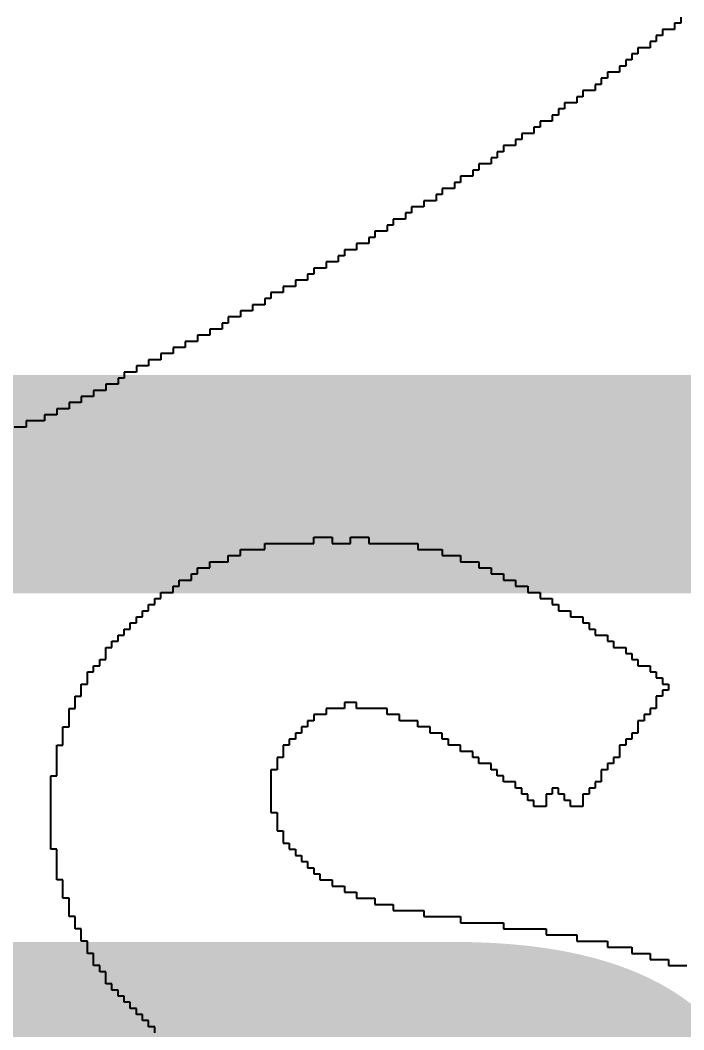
# Model space of a CAD drawing. Header units: millimetres. Extents: x 38.3 to 116.8, y 314 to 397.1.
# Drawn here: x 101.102 to 102.18, y 372.818 to 374.457 of the extents above; entities that cross this region are included whole.
import ezdxf

# ---------------------------------------------------------------- set-up
doc = ezdxf.new("R2010")
doc.units = ezdxf.units.MM
doc.layers.add('BottomOverlay', color=54, linetype='Continuous')
doc.layers.add('TopOverlay', color=2, linetype='Continuous')

# ---------------------------------------------------------------- blocks, each defined once
blk = doc.blocks.new('4S6TMP_L____85')
at = {"layer": 'TopOverlay'}
for p, q in [((3.2423, -4.2522), (3.2423, -4.2621)), ((3.2323, -4.272), (3.2125, -4.272)), ((3.2125, -4.272), (3.2125, -4.282)), ((3.2423, -4.2621), (3.2323, -4.2621)), ((3.2323, -4.2621), (3.2323, -4.272)), ((3.2025, -4.2919), (3.1926, -4.2919)), ((3.1926, -4.2919), (3.1926, -4.3018)), ((3.2125, -4.282), (3.2025, -4.282)), ((3.2025, -4.282), (3.2025, -4.2919)), ((3.1926, -4.3018), (3.1727, -4.3018)), ((3.1727, -4.3018), (3.1727, -4.3118)), ((3.1628, -4.3217), (3.1529, -4.3217)), ((3.1529, -4.3217), (3.1529, -4.3316)), ((3.1727, -4.3118), (3.1628, -4.3118)), ((3.1628, -4.3118), (3.1628, -4.3217)), ((3.1429, -4.3416), (3.1231, -4.3416)), ((3.1231, -4.3416), (3.1231, -4.3515)), ((3.1529, -4.3316), (3.1429, -4.3316)), ((3.1429, -4.3316), (3.1429, -4.3416)), ((3.1231, -4.3515), (3.1131, -4.3515)), ((3.1131, -4.3515), (3.1131, -4.3614)), ((3.1032, -4.3714), (3.0833, -4.3714)), ((3.0833, -4.3714), (3.0833, -4.3813)), ((3.1131, -4.3614), (3.1032, -4.3614)), ((3.1032, -4.3614), (3.1032, -4.3714)), ((3.0734, -4.3912), (3.0535, -4.3912)), ((3.0535, -4.3912), (3.0535, -4.4012)), ((3.0833, -4.3813), (3.0734, -4.3813)), ((3.0734, -4.3813), (3.0734, -4.3912)), ((3.0535, -4.4012), (3.0436, -4.4012)), ((3.0436, -4.4012), (3.0436, -4.4111)), ((3.0336, -4.421), (3.0138, -4.421)), ((3.0138, -4.421), (3.0138, -4.431)), ((3.0436, -4.4111), (3.0336, -4.4111)), ((3.0336, -4.4111), (3.0336, -4.421)), ((3.0038, -4.4409), (2.984, -4.4409)), ((2.984, -4.4409), (2.984, -4.4508)), ((3.0138, -4.431), (3.0038, -4.431)), ((3.0038, -4.431), (3.0038, -4.4409)), ((2.984, -4.4508), (2.974, -4.4508)), ((2.974, -4.4508), (2.974, -4.4608)), ((2.9542, -4.4707), (2.9442, -4.4707)), ((2.9442, -4.4707), (2.9442, -4.4807)), ((2.974, -4.4608), (2.9542, -4.4608)), ((2.9542, -4.4608), (2.9542, -4.4707)), ((2.9343, -4.4906), (2.9144, -4.4906)), ((2.9144, -4.4906), (2.9144, -4.5005)), ((2.9442, -4.4807), (2.9343, -4.4807)), ((2.9343, -4.4807), (2.9343, -4.4906)), ((2.9144, -4.5005), (2.9045, -4.5005)), ((2.9045, -4.5005), (2.9045, -4.5105)), ((2.8846, -4.5204), (2.8747, -4.5204)), ((2.8747, -4.5204), (2.8747, -4.5303)), ((2.9045, -4.5105), (2.8846, -4.5105)), ((2.8846, -4.5105), (2.8846, -4.5204)), ((2.8548, -4.5403), (2.8449, -4.5403)), ((2.8449, -4.5403), (2.8449, -4.5502)), ((2.8747, -4.5303), (2.8548, -4.5303)), ((2.8548, -4.5303), (2.8548, -4.5403)), ((2.8449, -4.5502), (2.825, -4.5502)), ((2.825, -4.5502), (2.825, -4.5601)), ((2.8052, -4.5701), (2.7952, -4.5701)), ((2.7952, -4.5701), (2.7952, -4.58)), ((2.825, -4.5601), (2.8052, -4.5601)), ((2.8052, -4.5601), (2.8052, -4.5701)), ((2.7952, -4.58), (2.7754, -4.58)), ((2.7754, -4.58), (2.7754, -4.5899)), ((2.7654, -4.5999), (2.7456, -4.5999)), ((2.7456, -4.5999), (2.7456, -4.6098)), ((2.7754, -4.5899), (2.7654, -4.5899)), ((2.7654, -4.5899), (2.7654, -4.5999)), ((2.7356, -4.6197), (2.7158, -4.6197)), ((2.7158, -4.6197), (2.7158, -4.6297)), ((2.7456, -4.6098), (2.7356, -4.6098)), ((2.7356, -4.6098), (2.7356, -4.6197)), ((2.7158, -4.6297), (2.6959, -4.6297)), ((2.6959, -4.6297), (2.6959, -4.6396)), ((2.686, -4.6495), (2.6661, -4.6495)), ((2.6661, -4.6495), (2.6661, -4.6595)), ((2.6959, -4.6396), (2.686, -4.6396)), ((2.686, -4.6396), (2.686, -4.6495)), ((2.6462, -4.6694), (2.6363, -4.6694)), ((2.6363, -4.6694), (2.6363, -4.6793)), ((2.6661, -4.6595), (2.6462, -4.6595)), ((2.6462, -4.6595), (2.6462, -4.6694)), ((2.6363, -4.6793), (2.6164, -4.6793)), ((2.6164, -4.6793), (2.6164, -4.6893)), ((2.5966, -4.6992), (2.5767, -4.6992)), ((2.5767, -4.6992), (2.5767, -4.7091)), ((2.6164, -4.6893), (2.5966, -4.6893)), ((2.5966, -4.6893), (2.5966, -4.6992)), ((2.5668, -4.7191), (2.5469, -4.7191)), ((2.5469, -4.7191), (2.5469, -4.729)), ((2.5767, -4.7091), (2.5668, -4.7091)), ((2.5668, -4.7091), (2.5668, -4.7191)), ((2.5469, -4.729), (2.527, -4.729)), ((2.527, -4.729), (2.527, -4.7389)), ((2.5072, -4.7489), (2.4972, -4.7489)), ((2.4972, -4.7489), (2.4972, -4.7588)), ((2.527, -4.7389), (2.5072, -4.7389)), ((2.5072, -4.7389), (2.5072, -4.7489)), ((2.4774, -4.7687), (2.4575, -4.7687)), ((2.4575, -4.7687), (2.4575, -4.7787)), ((2.4972, -4.7588), (2.4774, -4.7588)), ((2.4774, -4.7588), (2.4774, -4.7687)), ((2.4575, -4.7787), (2.4376, -4.7787)), ((2.4376, -4.7787), (2.4376, -4.7886)), ((2.4177, -4.7985), (2.3979, -4.7985)), ((2.3979, -4.7985), (2.3979, -4.8085)), ((2.4376, -4.7886), (2.4177, -4.7886)), ((2.4177, -4.7886), (2.4177, -4.7985)), ((2.378, -4.8184), (2.3581, -4.8184)), ((2.3581, -4.8184), (2.3581, -4.8283)), ((2.3979, -4.8085), (2.378, -4.8085)), ((2.378, -4.8085), (2.378, -4.8184)), ((2.3581, -4.8283), (2.3383, -4.8283)), ((2.3383, -4.8283), (2.3383, -4.8383)), ((2.3283, -4.8482), (2.3085, -4.8482)), ((2.3085, -4.8482), (2.3085, -4.8581)), ((2.3383, -4.8383), (2.3283, -4.8383)), ((2.3283, -4.8383), (2.3283, -4.8482)), ((2.2886, -4.8681), (2.2687, -4.8681)), ((2.2687, -4.8681), (2.2687, -4.878)), ((2.3085, -4.8581), (2.2886, -4.8581)), ((2.2886, -4.8581), (2.2886, -4.8681)), ((2.2687, -4.878), (2.2489, -4.878)), ((2.2489, -4.878), (2.2489, -4.8879)), ((2.229, -4.8979), (2.2091, -4.8979)), ((2.2091, -4.8979), (2.2091, -4.9078)), ((2.2489, -4.8879), (2.229, -4.8879)), ((2.229, -4.8879), (2.229, -4.8979)), ((2.2091, -4.9078), (2.1793, -4.9078)), ((2.1793, -4.9078), (2.1793, -4.9177)), ((2.1793, -4.9177), (2.1595, -4.9177)), ((2.6462, -5.1065), (2.6462, -5.0966)), ((2.6462, -5.0966), (2.676, -5.0966)), ((2.676, -5.0966), (2.676, -5.1065)), ((2.7058, -5.1065), (2.7058, -5.0966)), ((2.7058, -5.0966), (2.7356, -5.0966)), ((2.7356, -5.0966), (2.7356, -5.1065)), ((2.5668, -5.1164), (2.5668, -5.1065)), ((2.5668, -5.1065), (2.6462, -5.1065)), ((2.676, -5.1065), (2.7058, -5.1065)), ((2.7356, -5.1065), (2.8151, -5.1065)), ((2.8151, -5.1065), (2.8151, -5.1164)), ((2.5072, -5.1363), (2.5072, -5.1264)), ((2.5072, -5.1264), (2.527, -5.1264)), ((2.527, -5.1264), (2.527, -5.1164)), ((2.527, -5.1164), (2.5668, -5.1164)), ((2.8151, -5.1164), (2.8548, -5.1164)), ((2.8548, -5.1164), (2.8548, -5.1264)), ((2.8548, -5.1264), (2.8846, -5.1264)), ((2.8846, -5.1264), (2.8846, -5.1363)), ((2.4575, -5.1562), (2.4575, -5.1462)), ((2.4575, -5.1462), (2.4774, -5.1462)), ((2.4774, -5.1462), (2.4774, -5.1363)), ((2.4774, -5.1363), (2.5072, -5.1363)), ((2.8846, -5.1363), (2.9144, -5.1363)), ((2.9144, -5.1363), (2.9144, -5.1462)), ((2.9144, -5.1462), (2.9343, -5.1462)), ((2.9343, -5.1462), (2.9343, -5.1562)), ((2.4475, -5.1661), (2.4475, -5.1562)), ((2.4475, -5.1562), (2.4575, -5.1562)), ((2.9343, -5.1562), (2.9542, -5.1562)), ((2.9542, -5.1562), (2.9542, -5.1661)), ((2.4177, -5.186), (2.4177, -5.176)), ((2.4177, -5.176), (2.4277, -5.176)), ((2.4277, -5.176), (2.4277, -5.1661)), ((2.4277, -5.1661), (2.4475, -5.1661)), ((2.9542, -5.1661), (2.974, -5.1661)), ((2.974, -5.1661), (2.974, -5.176)), ((2.974, -5.176), (2.9939, -5.176)), ((2.9939, -5.176), (2.9939, -5.186)), ((2.3879, -5.2058), (2.3879, -5.1959)), ((2.3879, -5.1959), (2.3979, -5.1959)), ((2.3979, -5.1959), (2.3979, -5.186)), ((2.3979, -5.186), (2.4177, -5.186)), ((2.9939, -5.186), (3.0138, -5.186)), ((3.0138, -5.186), (3.0138, -5.1959)), ((3.0138, -5.1959), (3.0336, -5.1959)), ((3.0336, -5.1959), (3.0336, -5.2058)), ((2.378, -5.2158), (2.378, -5.2058)), ((2.378, -5.2058), (2.3879, -5.2058)), ((3.0336, -5.2058), (3.0436, -5.2058)), ((3.0436, -5.2058), (3.0436, -5.2158)), ((2.3581, -5.2356), (2.3581, -5.2257)), ((2.3581, -5.2257), (2.3681, -5.2257)), ((2.3681, -5.2257), (2.3681, -5.2158)), ((2.3681, -5.2158), (2.378, -5.2158)), ((3.0436, -5.2158), (3.0634, -5.2158)), ((3.0634, -5.2158), (3.0634, -5.2257)), ((3.0634, -5.2257), (3.0833, -5.2257)), ((3.0833, -5.2257), (3.0833, -5.2356)), ((2.3482, -5.2456), (2.3482, -5.2356)), ((2.3482, -5.2356), (2.3581, -5.2356)), ((3.0833, -5.2356), (3.0933, -5.2356)), ((3.0933, -5.2356), (3.0933, -5.2456)), ((2.3283, -5.2654), (2.3283, -5.2555)), ((2.3283, -5.2555), (2.3383, -5.2555)), ((2.3383, -5.2555), (2.3383, -5.2456)), ((2.3383, -5.2456), (2.3482, -5.2456)), ((3.0933, -5.2456), (3.1032, -5.2456)), ((3.1032, -5.2456), (3.1032, -5.2555)), ((3.1032, -5.2555), (3.1231, -5.2555)), ((3.1231, -5.2555), (3.1231, -5.2654)), ((2.3085, -5.2853), (2.3085, -5.2754)), ((2.3085, -5.2754), (2.3184, -5.2754)), ((2.3184, -5.2754), (2.3184, -5.2654)), ((2.3184, -5.2654), (2.3283, -5.2654)), ((3.1231, -5.2654), (3.133, -5.2654)), ((3.133, -5.2654), (3.133, -5.2754)), ((3.133, -5.2754), (3.1529, -5.2754)), ((3.1529, -5.2754), (3.1529, -5.2853)), ((2.3085, -5.2952), (2.3085, -5.2853)), ((3.1529, -5.2853), (3.1628, -5.2853)), ((3.1628, -5.2853), (3.1628, -5.2952)), ((2.2886, -5.3151), (2.2886, -5.3052)), ((2.2886, -5.3052), (2.2985, -5.3052)), ((2.2985, -5.3052), (2.2985, -5.2952)), ((2.2985, -5.2952), (2.3085, -5.2952)), ((3.1628, -5.2952), (3.1727, -5.2952)), ((3.1727, -5.2952), (3.1727, -5.3052)), ((3.1727, -5.3052), (3.1926, -5.3052)), ((3.1926, -5.3052), (3.1926, -5.3151)), ((2.2787, -5.325), (2.2787, -5.3151)), ((2.2787, -5.3151), (2.2886, -5.3151)), ((2.2787, -5.335), (2.2787, -5.325)), ((3.1926, -5.3151), (3.2025, -5.3151)), ((3.2025, -5.3151), (3.2025, -5.325)), ((3.2025, -5.325), (3.2125, -5.325)), ((3.2125, -5.325), (3.2125, -5.335)), ((2.2687, -5.3449), (2.2687, -5.335)), ((2.2687, -5.335), (2.2787, -5.335)), ((3.2125, -5.335), (3.2224, -5.335)), ((3.2224, -5.335), (3.2224, -5.3449)), ((2.2588, -5.3648), (2.2588, -5.3548)), ((2.2588, -5.3548), (2.2687, -5.3548)), ((2.2687, -5.3548), (2.2687, -5.3449)), ((3.2125, -5.3548), (3.2025, -5.3548)), ((3.2025, -5.3548), (3.2025, -5.3648)), ((3.2224, -5.3449), (3.2125, -5.3449)), ((3.2125, -5.3449), (3.2125, -5.3548)), ((2.2489, -5.3846), (2.2489, -5.3747)), ((2.2489, -5.3747), (2.2588, -5.3747)), ((2.2588, -5.3747), (2.2588, -5.3648)), ((2.6959, -5.3747), (2.6661, -5.3747)), ((2.6661, -5.3747), (2.6661, -5.3846)), ((2.7158, -5.3648), (2.6959, -5.3648)), ((2.6959, -5.3648), (2.6959, -5.3747)), ((2.7158, -5.3747), (2.7158, -5.3648)), ((2.7654, -5.3747), (2.7158, -5.3747)), ((2.7654, -5.3846), (2.7654, -5.3747)), ((3.2025, -5.3747), (3.1926, -5.3747)), ((3.1926, -5.3747), (3.1926, -5.3846)), ((3.2025, -5.3648), (3.2025, -5.3747)), ((2.2489, -5.3946), (2.2489, -5.3846)), ((2.6661, -5.3846), (2.6462, -5.3846)), ((2.6462, -5.3846), (2.6462, -5.3946)), ((2.7853, -5.3846), (2.7654, -5.3846)), ((2.7853, -5.3946), (2.7853, -5.3846)), ((3.1926, -5.3846), (3.1827, -5.3846)), ((3.1827, -5.3846), (3.1827, -5.3946)), ((2.2389, -5.4144), (2.2389, -5.4045)), ((2.2389, -5.4045), (2.2489, -5.4045)), ((2.2489, -5.4045), (2.2489, -5.3946)), ((2.6363, -5.4045), (2.6264, -5.4045)), ((2.6264, -5.4045), (2.6264, -5.4144)), ((2.6462, -5.3946), (2.6363, -5.3946)), ((2.6363, -5.3946), (2.6363, -5.4045)), ((2.8151, -5.3946), (2.7853, -5.3946)), ((2.8151, -5.4045), (2.8151, -5.3946)), ((2.835, -5.4045), (2.8151, -5.4045)), ((2.835, -5.4144), (2.835, -5.4045)), ((3.1827, -5.3946), (3.1727, -5.3946)), ((3.1727, -5.3946), (3.1727, -5.4045)), ((3.1727, -5.4045), (3.1727, -5.4144)), ((2.2389, -5.4244), (2.2389, -5.4144)), ((2.2389, -5.4343), (2.2389, -5.4244)), ((2.6164, -5.4244), (2.6065, -5.4244)), ((2.6065, -5.4244), (2.6065, -5.4343)), ((2.6264, -5.4144), (2.6164, -5.4144)), ((2.6164, -5.4144), (2.6164, -5.4244)), ((2.8548, -5.4144), (2.835, -5.4144)), ((2.8548, -5.4244), (2.8548, -5.4144)), ((2.8648, -5.4244), (2.8548, -5.4244)), ((2.8648, -5.4343), (2.8648, -5.4244)), ((3.1628, -5.4244), (3.1529, -5.4244)), ((3.1529, -5.4244), (3.1529, -5.4343)), ((3.1727, -5.4144), (3.1628, -5.4144)), ((3.1628, -5.4144), (3.1628, -5.4244)), ((2.229, -5.4442), (2.229, -5.4343)), ((2.229, -5.4343), (2.2389, -5.4343)), ((2.6065, -5.4343), (2.5966, -5.4343)), ((2.5966, -5.4343), (2.5966, -5.4442)), ((2.8846, -5.4343), (2.8648, -5.4343)), ((2.8846, -5.4442), (2.8846, -5.4343)), ((3.1529, -5.4343), (3.1429, -5.4343)), ((3.1429, -5.4343), (3.1429, -5.4442)), ((2.229, -5.4542), (2.229, -5.4442)), ((2.229, -5.4641), (2.229, -5.4542)), ((2.5966, -5.4542), (2.5866, -5.4542)), ((2.5866, -5.4542), (2.5866, -5.4641)), ((2.5966, -5.4442), (2.5966, -5.4542)), ((2.9045, -5.4442), (2.8846, -5.4442)), ((2.9045, -5.4542), (2.9045, -5.4442)), ((2.9144, -5.4542), (2.9045, -5.4542)), ((2.9144, -5.4641), (2.9144, -5.4542)), ((3.1429, -5.4542), (3.133, -5.4542)), ((3.133, -5.4542), (3.133, -5.4641)), ((3.1429, -5.4442), (3.1429, -5.4542)), ((2.229, -5.474), (2.229, -5.4641)), ((2.229, -5.484), (2.229, -5.474)), ((2.5866, -5.474), (2.5767, -5.474)), ((2.5767, -5.474), (2.5767, -5.484)), ((2.5866, -5.4641), (2.5866, -5.474)), ((2.9343, -5.4641), (2.9144, -5.4641)), ((2.9343, -5.474), (2.9343, -5.4641)), ((2.9442, -5.474), (2.9343, -5.474)), ((2.9442, -5.484), (2.9442, -5.474)), ((3.1231, -5.474), (3.1131, -5.474)), ((3.1131, -5.474), (3.1131, -5.484)), ((3.133, -5.4641), (3.1231, -5.4641)), ((3.1231, -5.4641), (3.1231, -5.474)), ((2.2191, -5.4939), (2.2191, -5.484)), ((2.2191, -5.484), (2.229, -5.484)), ((2.5767, -5.484), (2.5767, -5.4939)), ((2.9542, -5.484), (2.9442, -5.484)), ((2.9542, -5.4939), (2.9542, -5.484)), ((3.1131, -5.484), (3.1131, -5.4939)), ((2.2191, -5.5038), (2.2191, -5.4939)), ((2.2191, -5.5138), (2.2191, -5.5038)), ((2.5767, -5.4939), (2.5767, -5.5038)), ((2.5767, -5.5038), (2.5767, -5.5138)), ((2.974, -5.4939), (2.9542, -5.4939)), ((2.974, -5.5038), (2.974, -5.4939)), ((2.984, -5.5038), (2.974, -5.5038)), ((2.984, -5.5138), (2.984, -5.5038)), ((3.0436, -5.5038), (3.0336, -5.5038)), ((3.0336, -5.5038), (3.0336, -5.5138)), ((3.0436, -5.5138), (3.0436, -5.5038)), ((3.1032, -5.5038), (3.0933, -5.5038)), ((3.0933, -5.5038), (3.0933, -5.5138)), ((3.1131, -5.4939), (3.1032, -5.4939)), ((3.1032, -5.4939), (3.1032, -5.5038)), ((2.2191, -5.5237), (2.2191, -5.5138)), ((2.2191, -5.5336), (2.2191, -5.5237)), ((2.5767, -5.5138), (2.5767, -5.5237)), ((2.5767, -5.5237), (2.5767, -5.5336)), ((2.9939, -5.5138), (2.984, -5.5138)), ((2.9939, -5.5237), (2.9939, -5.5138)), ((3.0038, -5.5237), (2.9939, -5.5237)), ((3.0038, -5.5336), (3.0038, -5.5237)), ((3.0336, -5.5138), (3.0237, -5.5138)), ((3.0237, -5.5138), (3.0237, -5.5237)), ((3.0237, -5.5237), (3.0237, -5.5336)), ((3.0535, -5.5138), (3.0436, -5.5138)), ((3.0535, -5.5237), (3.0535, -5.5138)), ((3.0634, -5.5237), (3.0535, -5.5237)), ((3.0634, -5.5336), (3.0634, -5.5237)), ((3.0933, -5.5138), (3.0833, -5.5138)), ((3.0833, -5.5138), (3.0833, -5.5237)), ((3.0833, -5.5237), (3.0833, -5.5336)), ((2.2191, -5.5436), (2.2191, -5.5336)), ((2.5767, -5.5336), (2.5767, -5.5436)), ((3.0237, -5.5336), (3.0038, -5.5336)), ((3.0833, -5.5336), (3.0634, -5.5336)), ((2.2191, -5.5535), (2.2191, -5.5436)), ((2.2191, -5.5634), (2.2191, -5.5535)), ((2.5767, -5.5436), (2.5866, -5.5436)), ((2.5866, -5.5436), (2.5866, -5.5535)), ((2.5866, -5.5535), (2.5866, -5.5634)), ((2.2191, -5.5734), (2.2191, -5.5634)), ((2.5866, -5.5634), (2.5866, -5.5734)), ((2.2191, -5.5833), (2.2191, -5.5734)), ((2.2191, -5.5932), (2.2191, -5.5833)), ((2.5866, -5.5734), (2.5966, -5.5734)), ((2.5966, -5.5734), (2.5966, -5.5833)), ((2.5966, -5.5833), (2.5966, -5.5932)), ((2.2191, -5.6032), (2.2191, -5.5932)), ((2.229, -5.6032), (2.2191, -5.6032)), ((2.229, -5.6131), (2.229, -5.6032)), ((2.5966, -5.5932), (2.6065, -5.5932)), ((2.6065, -5.5932), (2.6065, -5.6032)), ((2.6065, -5.6032), (2.6164, -5.6032)), ((2.6164, -5.6032), (2.6164, -5.6131)), ((2.229, -5.623), (2.229, -5.6131)), ((2.6164, -5.6131), (2.6264, -5.6131)), ((2.6264, -5.6131), (2.6264, -5.623)), ((2.229, -5.633), (2.229, -5.623)), ((2.229, -5.6429), (2.229, -5.633)), ((2.6264, -5.623), (2.6363, -5.623)), ((2.6363, -5.623), (2.6363, -5.633)), ((2.6363, -5.633), (2.6462, -5.633)), ((2.6462, -5.633), (2.6462, -5.6429)), ((2.229, -5.6529), (2.229, -5.6429)), ((2.2389, -5.6529), (2.229, -5.6529)), ((2.2389, -5.6628), (2.2389, -5.6529)), ((2.6462, -5.6429), (2.6562, -5.6429)), ((2.6562, -5.6429), (2.6562, -5.6529)), ((2.6562, -5.6529), (2.676, -5.6529)), ((2.676, -5.6529), (2.676, -5.6628)), ((2.2389, -5.6727), (2.2389, -5.6628)), ((2.676, -5.6628), (2.6959, -5.6628)), ((2.6959, -5.6628), (2.6959, -5.6727)), ((2.2389, -5.6827), (2.2389, -5.6727)), ((2.2489, -5.6827), (2.2389, -5.6827)), ((2.2489, -5.6926), (2.2489, -5.6827)), ((2.6959, -5.6727), (2.7158, -5.6727)), ((2.7158, -5.6727), (2.7158, -5.6827)), ((2.7158, -5.6827), (2.7456, -5.6827)), ((2.7456, -5.6827), (2.7456, -5.6926)), ((2.2489, -5.7025), (2.2489, -5.6926)), ((2.2489, -5.7125), (2.2489, -5.7025)), ((2.7456, -5.6926), (2.7754, -5.6926)), ((2.7754, -5.6926), (2.7754, -5.7025)), ((2.7754, -5.7025), (2.825, -5.7025)), ((2.825, -5.7025), (2.825, -5.7125)), ((2.2588, -5.7125), (2.2489, -5.7125)), ((2.2588, -5.7224), (2.2588, -5.7125)), ((2.825, -5.7125), (2.8846, -5.7125)), ((2.8846, -5.7125), (2.8846, -5.7224)), ((2.2588, -5.7323), (2.2588, -5.7224)), ((2.2687, -5.7323), (2.2588, -5.7323)), ((2.2687, -5.7423), (2.2687, -5.7323)), ((2.8846, -5.7224), (2.9542, -5.7224)), ((2.9542, -5.7224), (2.9542, -5.7323)), ((2.9542, -5.7323), (3.0237, -5.7323)), ((3.0237, -5.7323), (3.0237, -5.7423)), ((2.2687, -5.7522), (2.2687, -5.7423)), ((2.2787, -5.7522), (2.2687, -5.7522)), ((2.2787, -5.7621), (2.2787, -5.7522)), ((3.0237, -5.7423), (3.0734, -5.7423)), ((3.0734, -5.7423), (3.0734, -5.7522)), ((3.0734, -5.7522), (3.1231, -5.7522)), ((3.1231, -5.7522), (3.1231, -5.7621)), ((2.2787, -5.7721), (2.2787, -5.7621)), ((3.1231, -5.7621), (3.1628, -5.7621)), ((3.1628, -5.7621), (3.1628, -5.7721)), ((2.2886, -5.7721), (2.2787, -5.7721)), ((2.2886, -5.782), (2.2886, -5.7721)), ((2.2886, -5.7919), (2.2886, -5.782)), ((3.1628, -5.7721), (3.1926, -5.7721)), ((3.1926, -5.7721), (3.1926, -5.782)), ((3.1926, -5.782), (3.2224, -5.782)), ((3.2224, -5.782), (3.2224, -5.7919)), ((2.2985, -5.7919), (2.2886, -5.7919)), ((2.2985, -5.8019), (2.2985, -5.7919)), ((2.3085, -5.8019), (2.2985, -5.8019)), ((2.3085, -5.8118), (2.3085, -5.8019)), ((3.2224, -5.7919), (3.2522, -5.7919)), ((2.3085, -5.8217), (2.3085, -5.8118)), ((2.3184, -5.8217), (2.3085, -5.8217)), ((2.3184, -5.8317), (2.3184, -5.8217)), ((2.3283, -5.8317), (2.3184, -5.8317)), ((2.3283, -5.8416), (2.3283, -5.8317)), ((2.3383, -5.8416), (2.3283, -5.8416)), ((2.3383, -5.8515), (2.3383, -5.8416)), ((2.3482, -5.8515), (2.3383, -5.8515)), ((2.3482, -5.8615), (2.3482, -5.8515)), ((2.3581, -5.8615), (2.3482, -5.8615)), ((2.3581, -5.8714), (2.3581, -5.8615)), ((2.3681, -5.8714), (2.3581, -5.8714)), ((2.3681, -5.8813), (2.3681, -5.8714)), ((2.378, -5.8813), (2.3681, -5.8813)), ((2.378, -5.8913), (2.378, -5.8813)), ((2.3879, -5.8913), (2.378, -5.8913)), ((2.3879, -5.9012), (2.3879, -5.8913))]:
    blk.add_line(p, q, dxfattribs=at)

msp = doc.modelspace()

# ---------------------------------------------------------------- block references
msp.add_blockref('4S6TMP_L____85', (98.933, 378.714))

# ---------------------------------------------------------------- texts
at = {"layer": 'BottomOverlay', "text_generation_flag": 2}
msp.add_text('Digital Interface by', height=2.999999, rotation=90, dxfattribs=at).set_placement((102.2951, 388.874))

doc.saveas('drawing.dxf')
